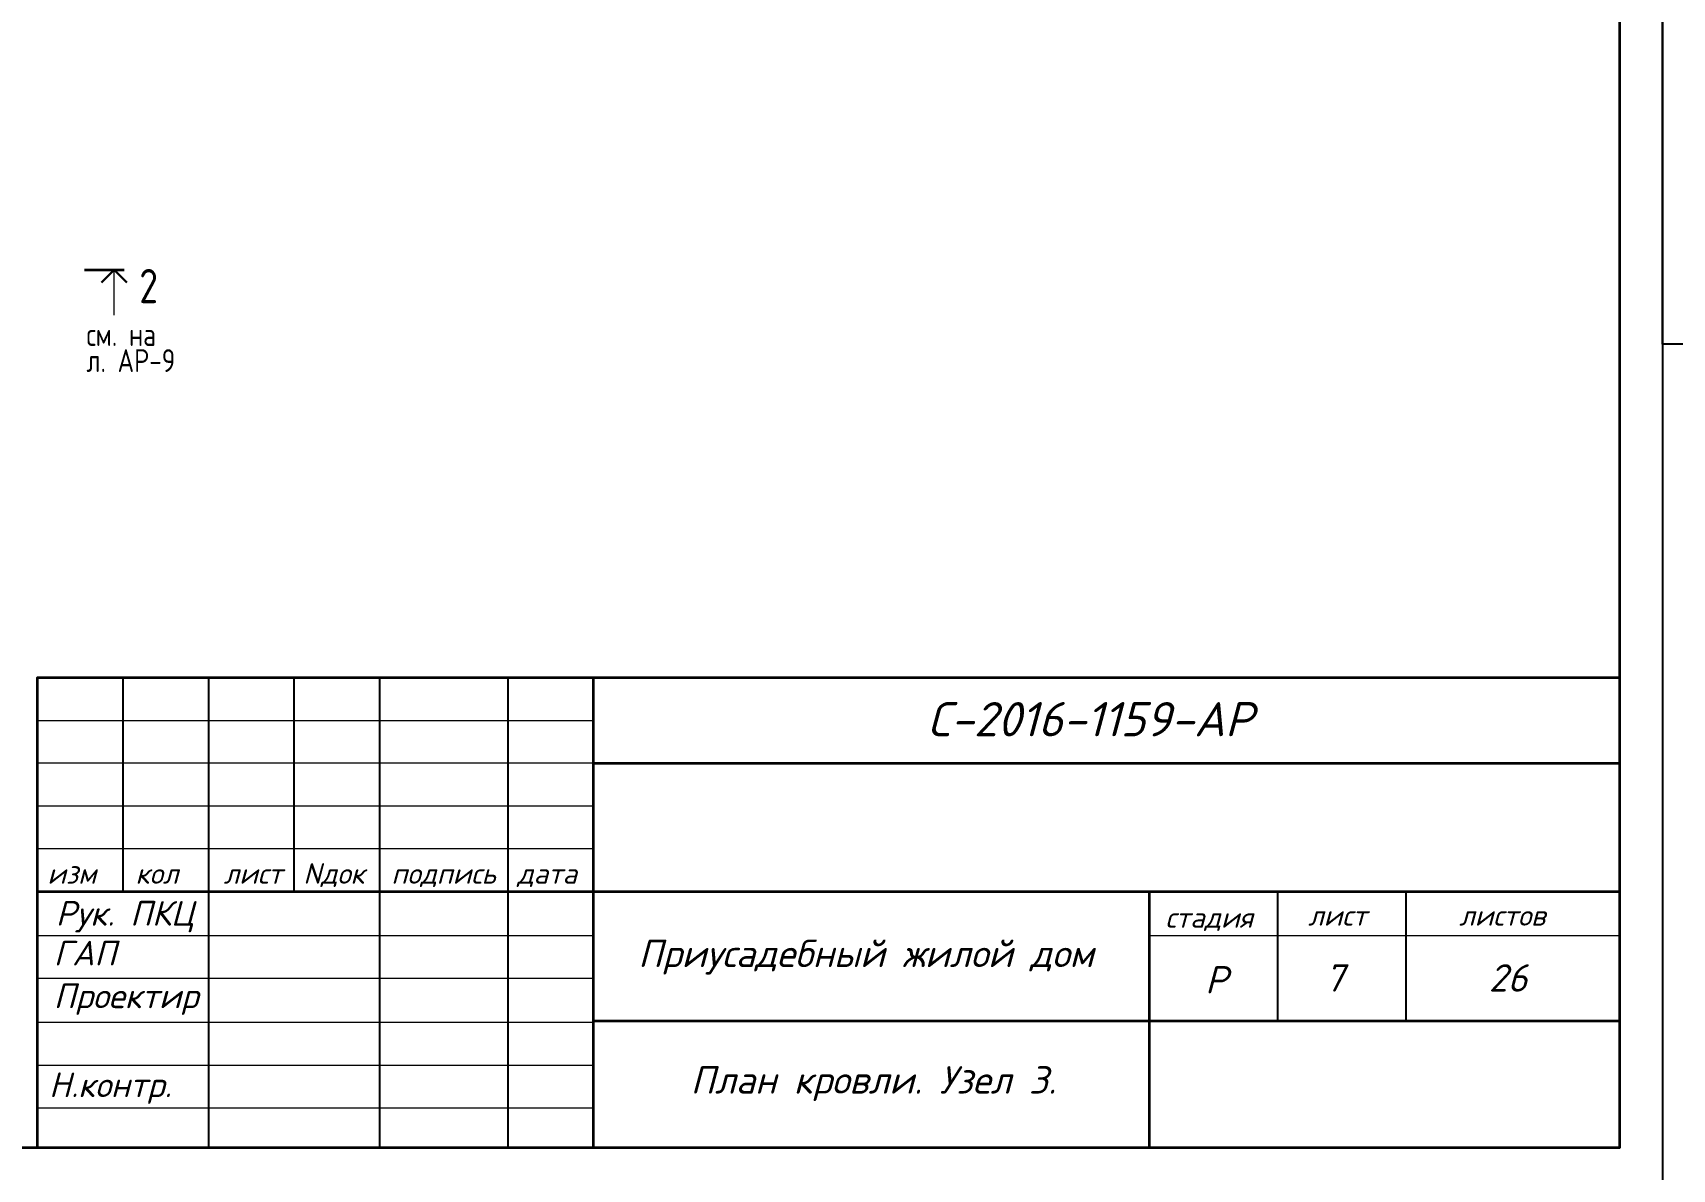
# Model space of a CAD drawing. Extents: x -12289450 to -10763036, y -7834513 to -6150123.
# Drawn here: x -11123809 to -11109433, y -7694349 to -7684378 of the extents above; entities that cross this region are included whole.
import ezdxf

# ---------------------------------------------------------------- set-up
doc = ezdxf.new("R2010")
doc.units = 0
doc.header["$LTSCALE"] = 25
for name, color, linetype in [('001-ПЕРЕГОРОДКИ', 5, 'Continuous'), ('Annotation - Text', 7, 'Continuous'), ('ArchiCAD', 7, 'Continuous'), ('kassa', 7, 'Continuous'), ('Новое', 51, 'Continuous'), ('Примечания', 7, 'Continuous')]:
    doc.layers.add(name, color=color, linetype=linetype)
doc.layers.add('СТЕНЫ', color=5, linetype='Continuous', lineweight=40)
doc.styles.add('gismo', font='isocpeui.ttf')
doc.styles.get("Standard").update_dxf_attribs({"font": 'arial.ttf'})

msp = doc.modelspace()

# ---------------------------------------------------------------- linework, layer by layer
at = {"layer": '001-ПЕРЕГОРОДКИ', "lineweight": 35, "ltscale": 100}
msp.add_lwpolyline([(-11123356.5, -7686457.2), (-11123008.7, -7686457.2)], dxfattribs=at)
msp.add_lwpolyline([(-11123356.5, -7686457.2), (-11123008.7, -7686457.2)], dxfattribs=at)
at = {"layer": '001-ПЕРЕГОРОДКИ', "lineweight": 18, "ltscale": 100}
msp.add_lwpolyline([(-11123096.1, -7686856.6), (-11123096.1, -7686457.2)], dxfattribs=at)
at = {"layer": 'ArchiCAD', "color": 7, "linetype": 'Continuous', "lineweight": 35}
for p, q in [((-11123768.9, -7690036), (-11109894.1, -7690036)), ((-11123768.9, -7690036), (-11109894.1, -7690036)), ((-11118894, -7690036), (-11118894, -7694160.9)), ((-11118894, -7690786), (-11109894.1, -7690786)), ((-11123768.9, -7691911), (-11109894.1, -7691911)), ((-11114019.1, -7691911), (-11114019.1, -7694160.9)), ((-11118894, -7693047.8), (-11109894.1, -7693047.8))]:
    msp.add_line(p, q, dxfattribs=at)
for points in [[(-11139519, -7672636.3), (-11109894.1, -7672636.3), (-11109894.1, -7694161.2), (-11139519, -7694161.2)], [(-11139519, -7672636.3), (-11109894.1, -7672636.3), (-11109894.1, -7694161.2), (-11139519, -7694161.2)], [(-11109894.1, -7694160.9), (-11123768.9, -7694160.9), (-11123768.9, -7690036), (-11109894.1, -7690036), (-11109894.1, -7694160.9)]]:
    msp.add_lwpolyline(points, close=True, dxfattribs=at)
at = {"layer": 'kassa', "lineweight": 15}
for p, q in [((-11123768.9, -7690411), (-11118894, -7690411)), ((-11118894, -7690786), (-11123768.9, -7690786)), ((-11123768.9, -7691161), (-11118894, -7691161)), ((-11123768.9, -7691536), (-11118894, -7691536)), ((-11123768.9, -7692297.9), (-11118894, -7692297.9)), ((-11114019.1, -7692297.9), (-11109894.1, -7692297.9)), ((-11123768.9, -7692672.8), (-11118894, -7692672.8)), ((-11123768.9, -7693059.7), (-11118894, -7693059.7)), ((-11123768.9, -7693434.7), (-11118894, -7693434.7)), ((-11123768.9, -7693809.7), (-11118894, -7693809.7))]:
    msp.add_line(p, q, dxfattribs=at)
at = {"layer": 'Новое', "color": 7, "linetype": 'Continuous'}
for p, q in [((-11123768.9, -7690036), (-11123768.9, -7694160.9)), ((-11123768.9, -7690036), (-11123768.9, -7694160.9)), ((-11123018.9, -7690036), (-11123018.9, -7691911)), ((-11122268.9, -7690036), (-11122268.9, -7694160.9)), ((-11121519, -7690036), (-11121519, -7691911)), ((-11120769, -7690036), (-11120769, -7694160.9)), ((-11119644, -7690036), (-11119644, -7694160.9)), ((-11112894.1, -7691911), (-11112894.1, -7693047.8)), ((-11111769.1, -7691911), (-11111769.1, -7693047.8))]:
    msp.add_line(p, q, dxfattribs=at)
for points in [[(-11141019, -7672261.3), (-11109519.1, -7672261.3), (-11109519.1, -7694536.2), (-11141019, -7694536.2)], [(-11141019, -7672261.3), (-11109519.1, -7672261.3), (-11109519.1, -7694536.2), (-11141019, -7694536.2)], [(-11109519.1, -7672261.3), (-11088519.2, -7672261.3), (-11088519.2, -7687111.2), (-11109519.1, -7687111.2)], [(-11109519.1, -7672261.3), (-11088519.2, -7672261.3), (-11088519.2, -7687111.2), (-11109519.1, -7687111.2)]]:
    msp.add_lwpolyline(points, close=True, dxfattribs=at)
at = {"layer": 'СТЕНЫ', "color": 5, "lineweight": 30}
for points in [[(-11123096.1, -7686457.2), (-11123207.1, -7686568.2)], [(-11123096.1, -7686457.2), (-11122985.1, -7686568.2)]]:
    msp.add_lwpolyline(points, dxfattribs=at)

# ---------------------------------------------------------------- texts
at = {"layer": 'Annotation - Text', "color": 0, "lineweight": 25, "style": 'gismo'}
for s, height, p in [('С-2016-1159-АР', 300.621, (-11115962.5, -7690550.6)), ('Nдок', 180.37, (-11121436.9, -7691844.1)), ('изм', 180.37, (-11123681.1, -7691844.1)), ('кол', 180.37, (-11122908.5, -7691844.1)), ('лист', 180.37, (-11122135.9, -7691844.1)), ('подпись', 180.37, (-11120664.4, -7691844.1)), ('дата', 180.37, (-11119560.7, -7691844.1)), ('Рук. ПКЦ', 216.45, (-11123607.5, -7692211.7)), ('стадия', 180.37, (-11113876.8, -7692230)), ('лист', 180.37, (-11112626, -7692211.7)), ('листов', 180.37, (-11111301.6, -7692211.7)), ('ГАП', 216.45, (-11123625.9, -7692560.9)), ('Приусадебный жилой дом', 240.497, (-11118500.2, -7692575.3)), ('Р', 240.5, (-11113529.7, -7692807.1)), ('7', 240.5, (-11112478.6, -7692790.5)), ('26', 240.5, (-11111041.6, -7692790.5)), ('Проектир', 216.45, (-11123625.9, -7692935.9)), ('Н.контр.', 216.45, (-11123667.1, -7693715.8)), ('План кровли. Узел 3.', 240.497, (-11118040.9, -7693685.3))]:
    msp.add_text(s, height=height, dxfattribs=at).set_placement(p)
at = {"layer": 'Примечания', "color": 7, "lineweight": 25, "attachment_point": 4}
for s, insert, char_height in [('{\\fGOST 2.304 type A|b0|i0|c0|p34;2}', (-11122875.6, -7686600.5), 300), ('{\\fGOST 2.304 type A|b0|i0|c204|p34;см. на}', (-11123338.1, -7687025.8), 200), ('{\\fGOST 2.304 type A|b0|i0|c204|p34;л. АР-\\fGOST 2.304 type A|b0|i0|c0|p34;9}', (-11123338.1, -7687254.5), 200)]:
    msp.add_mtext(s, dxfattribs=dict(at, insert=insert, char_height=char_height))

doc.saveas('drawing.dxf')
